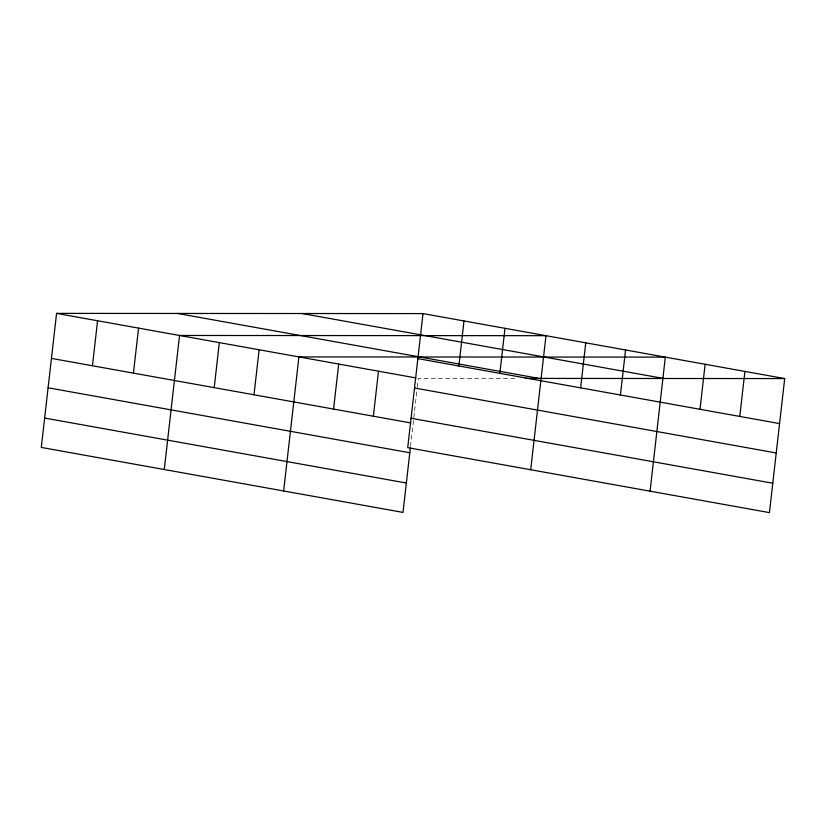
<?xml version="1.0" encoding="UTF-8"?>
<svg xmlns="http://www.w3.org/2000/svg" width="826" height="826" viewBox="0 0 826 826"><rect width="100%" height="100%" fill="white"/><g stroke="black" fill="none" stroke-linecap="round" stroke-linejoin="round"><path stroke-width="0.62" stroke-dasharray="4.13 3.1" d="M410.532 446.37L417.14 388.354M417.285 387.105L418.276 378.349L517.788 378.411"/><path stroke-width="1.24" d="M422.995 313.591L407.724 447.651L769.429 512.616L784.7 378.566L422.995 313.591L56.571 313.384L41.3 447.434L403.005 512.409L410.388 447.64M92.44 365.763L97.571 320.746M133.43 373.135L138.561 328.108M164.281 469.529L179.552 335.47L545.976 335.686L530.705 469.736M214.213 387.642L219.344 342.625M253.995 394.787L259.127 349.77M283.638 490.964L298.919 356.915L665.333 357.121L650.062 491.181M333.57 409.076L338.701 364.06M373.362 416.221L378.494 371.204M458.864 365.98L463.985 320.963M499.854 373.342L504.985 328.325M580.637 387.848L585.758 342.831M620.419 394.993L625.55 349.976M699.994 409.293L705.125 364.276M739.786 416.438L744.907 371.421M525.346 378.411L784.7 378.566M302.079 313.529L663.784 378.494M177.497 313.457L539.192 378.422M417.863 358.618L779.568 423.583M56.571 313.384L415.788 377.905M414.518 387.993L776.223 452.968M411.069 418.266L772.775 483.231M51.439 358.401L410.667 422.922M48.094 387.786L409.799 452.751M44.645 418.059L406.351 483.024"/></g></svg>
